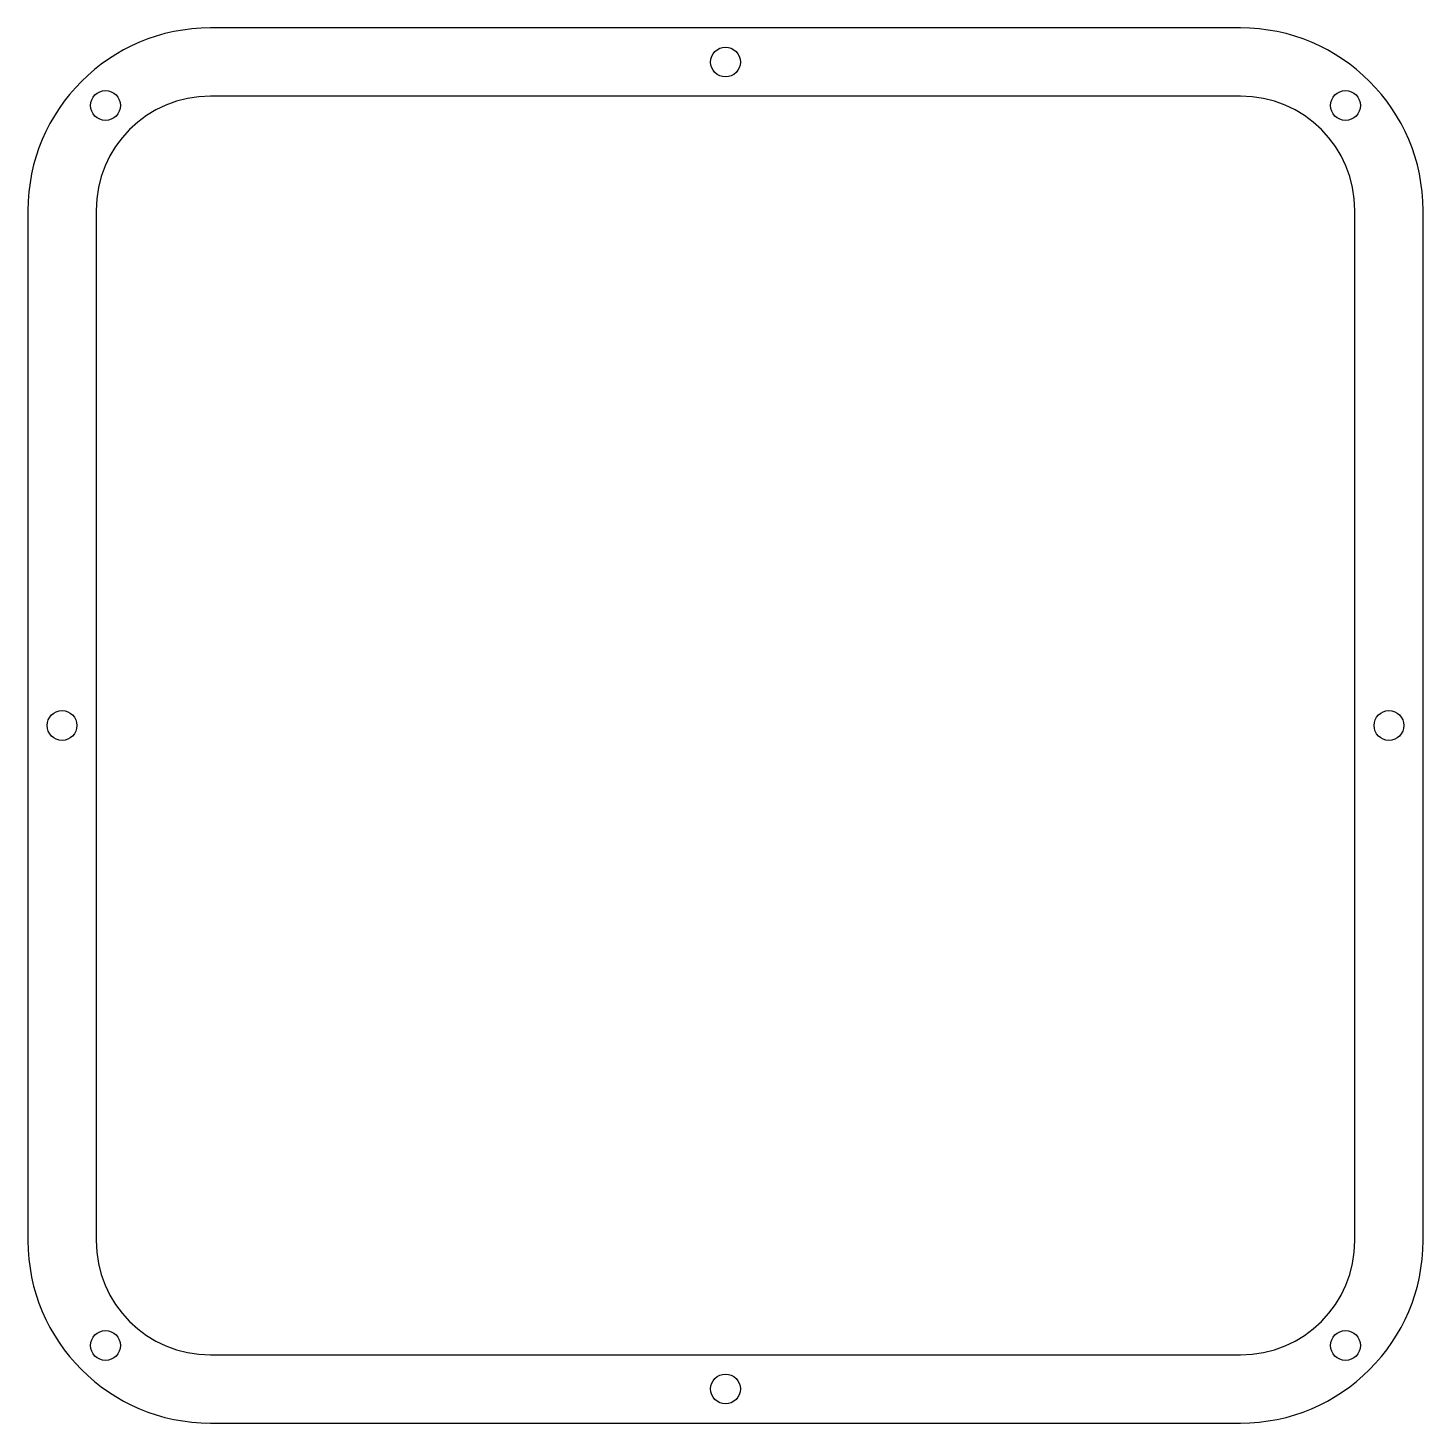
# Model space of a CAD drawing. Header units: millimetres. Extents: x 0 to 305, y 0 to 305.
import ezdxf

# ---------------------------------------------------------------- set-up
doc = ezdxf.new("R2010")
doc.units = ezdxf.units.MM
for name, color, linetype in [('Body001_Unfold_Sketch', 7, 'CONTINUOUS'), ('Body001_Unfold_Sketch_Holes', 7, 'CONTINUOUS'), ('Body001_Unfold_Sketch_Internal', 7, 'CONTINUOUS')]:
    doc.layers.add(name, color=color, linetype=linetype)

msp = doc.modelspace()

# ---------------------------------------------------------------- linework, layer by layer
at = {"layer": 'Body001_Unfold_Sketch'}
for p, q in [((264.9, 304.8), (39.9, 304.8)), ((0, 264.9), (0, 39.9)), ((304.8, 39.9), (304.8, 264.9)), ((39.9, 0), (264.9, 0))]:
    msp.add_line(p, q, dxfattribs=at)
for centre, start, end in [((39.9, 264.9), 90, -180), ((264.9, 264.9), 0, 90), ((39.9, 39.9), 180, -90), ((264.9, 39.9), -90, 0)]:
    msp.add_arc(centre, 39.9, start, end, dxfattribs=at)
at = {"layer": 'Body001_Unfold_Sketch_Holes'}
for centre in [(152.4, 297.35), (16.95, 287.85), (287.85, 287.85), (7.45, 152.4), (297.35, 152.4), (16.95, 16.95), (287.85, 16.95), (152.4, 7.45)]:
    msp.add_circle(centre, 3.25, dxfattribs=at)
at = {"layer": 'Body001_Unfold_Sketch_Internal'}
for p, q in [((264.9, 289.9), (39.9, 289.9)), ((14.9, 264.9), (14.9, 39.9)), ((289.9, 39.9), (289.9, 264.9)), ((39.9, 14.9), (264.9, 14.9))]:
    msp.add_line(p, q, dxfattribs=at)
for centre, start, end in [((39.9, 264.9), 90, -180), ((264.9, 264.9), 0, 90), ((39.9, 39.9), 180, -90), ((264.9, 39.9), -90, 0)]:
    msp.add_arc(centre, 25, start, end, dxfattribs=at)

doc.saveas('drawing.dxf')
